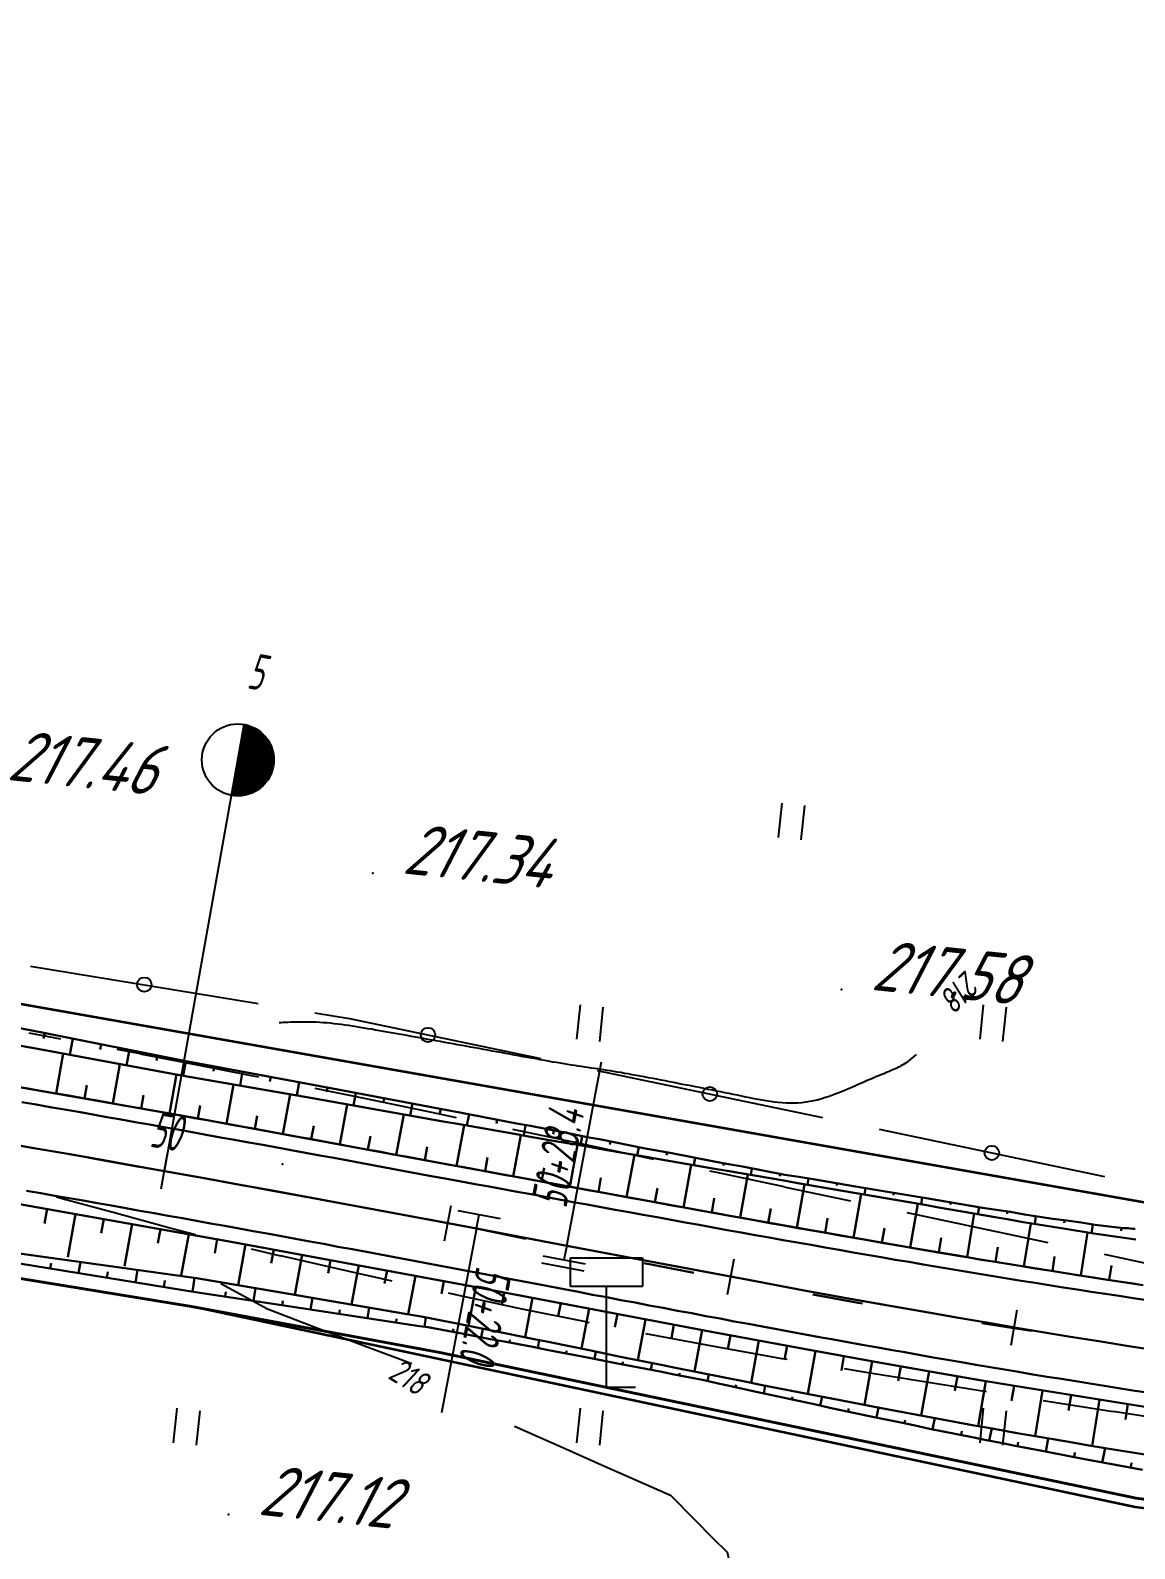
# Model space of a CAD drawing. Header units: millimetres. Extents: x -698 to 8131, y -704 to 4503.
# Drawn here: x 3812 to 3888.7, y 2515.5 to 2620.9 of the extents above; entities that cross this region are included whole.
import ezdxf

# ---------------------------------------------------------------- set-up
doc = ezdxf.new("R2010")
doc.units = ezdxf.units.MM
doc.linetypes.add('CONTI', pattern=[0])
doc.linetypes.add('STROT', pattern=[1.7, 0.5, -1.2])
for name, color, linetype, lineweight in [('10', 1, 'Continuous', 35), ('КОПИЯ_ОСЬ_13_ОТКОСЫ', 7, 'Continuous', 30), ('ОСЬ_ВЕРХ_ПОКРЫТИЯ_ГРАНИЦЫ_ПОЛОС', 7, 'Continuous', 30), ('ОСЬ_ВЕРХ_ПОКРЫТИЯ_ОСЬ', 1, 'Continuous', 30)]:
    doc.layers.add(name, color=color, linetype=linetype, lineweight=lineweight)
for name, color, linetype in [('_Ростелеком', 6, 'Continuous'), ('GOR_BDEFAULT', 212, 'CONTI'), ('PI_OTDEFAULT', 172, 'CONTI'), ('PI_TTDEFAULT', 5, 'CONTI'), ('PLN_O', 7, 'CONTI'), ('SIT_LDEFAULT', 7, 'CONTI'), ('ZAPSKDEFAULT', 7, 'CONTI'), ('ОСЬ_ВЕРХ_ПОКРЫТИЯ_КИЛОМЕТЫ', 1, 'Continuous'), ('ОСЬ_ВЕРХ_ПОКРЫТИЯ_ПИКЕТЫ', 1, 'Continuous'), ('ОСЬ_ВЕРХ_ПОКРЫТИЯ_РАЗБИВКА_КРИВ', 1, 'Continuous'), ('разметка', 7, 'Continuous')]:
    doc.layers.add(name, color=color, linetype=linetype)
doc.styles.add('eskd', font='isocpeui.ttf', dxfattribs={"width": 1.2})
doc.styles.add('SHRFT', font='isocpeui.ttf', dxfattribs={"width": 3.5})
doc.styles.get("Standard").update_dxf_attribs({"font": 'isocpeui.ttf'})
doc.styles.add('STYLE1', font='isocpeui.ttf', dxfattribs={"width": 0.9})
doc.linetypes.add('кабель_связи_проект.', pattern='A,10,-1,["/",STYLE1,S=3,R=0,X=0,Y=-1.5],-4.1', length=15.1)

# ---------------------------------------------------------------- blocks, each defined once
blk = doc.blocks.new('BL_2011')
at = {"color": 0}
for p, q in [((0, 0), (0, 2.4)), ((1.6, 0), (1.6, 2.4))]:
    blk.add_line(p, q, dxfattribs=at)
blk = doc.blocks.new('BL_13')
at = {"color": 0}
for p, q in [((-2.5, 7), (-2.5, 9)), ((-2.5, 9), (2.5, 9)), ((2.5, 9), (2.5, 7)), ((0, 7), (-2.5, 7)), ((0, 0), (0, 7)), ((2.5, 7), (0, 7)), ((2, 0), (0, 0))]:
    blk.add_line(p, q, dxfattribs=at)

msp = doc.modelspace()

# ---------------------------------------------------------------- linework, layer by layer
at = {"layer": '10'}
for points in [[(3719.52, 2565.64), (3757.02, 2562), (3768.05, 2560.93), (3906.64, 2536.46), (3907.93, 2542.17), (3924.55, 2539.4), (3961.58, 2536.25), (3988.52, 2538.51), (4011.59, 2545.34), (4034.03, 2553.95), (4038.15, 2548.69), (4045.22, 2551.48), (4086.71, 2567.83), (4085.43, 2572.11), (4101.4, 2576.47)], [(4190.65, 2564.99), (4147.2, 2561.67), (4102.23, 2551.87), (4062.48, 2538.24), (4021.89, 2523.35), (4003.54, 2517.54), (3977.37, 2512.34), (3954.52, 2511.27), (3935.6, 2512.54), (3888.7, 2518.36), (3823.18, 2532.27), (3780.85, 2539.2), (3742.66, 2545.46), (3674.27, 2552.24)]]:
    msp.add_lwpolyline(points, dxfattribs=at)
at = {"layer": '_Ростелеком', "linetype": 'кабель_связи_проект.', "lineweight": 40, "ltscale": 0.25}
msp.add_lwpolyline([(3702.25, 2549.47), (3742.66, 2545.46), (3798.83, 2536.26), (3823.18, 2532.27), (3840.42, 2529.09), (3888.76, 2518.98), (3935.31, 2512.58), (3954.68, 2512.02), (4003.27, 2518.61), (4038.55, 2530.23), (4032.5, 2550.96)], dxfattribs=at)
at = {"layer": 'GOR_BDEFAULT', "color": 212, "elevation": 218, "flags": 128}
for points in [[(3873.49, 2549.76), (3873.34, 2549.63), (3873.19, 2549.51), (3873.06, 2549.39), (3872.93, 2549.3), (3872.8, 2549.2), (3872.68, 2549.12), (3872.56, 2549.05), (3872.44, 2548.98), (3872.33, 2548.92), (3872.21, 2548.86), (3872.1, 2548.81), (3871.98, 2548.76), (3871.87, 2548.7), (3871.75, 2548.65), (3871.63, 2548.6), (3871.5, 2548.55), (3871.37, 2548.5), (3871.24, 2548.44), (3871.1, 2548.38), (3870.96, 2548.32), (3870.81, 2548.26), (3870.66, 2548.19), (3870.5, 2548.13), (3870.34, 2548.06), (3870.17, 2547.98), (3869.99, 2547.91), (3869.81, 2547.83), (3869.62, 2547.75), (3869.43, 2547.66), (3869.23, 2547.58), (3869.02, 2547.49), (3868.8, 2547.39), (3868.58, 2547.3), (3868.35, 2547.2), (3868.12, 2547.11), (3867.88, 2547.02), (3867.64, 2546.93), (3867.39, 2546.84), (3867.14, 2546.76), (3866.88, 2546.68), (3866.62, 2546.61), (3866.36, 2546.55), (3866.1, 2546.5), (3865.83, 2546.46), (3865.56, 2546.42), (3865.29, 2546.4), (3865.02, 2546.39), (3864.75, 2546.39), (3864.48, 2546.4), (3864.2, 2546.41), (3863.92, 2546.44), (3863.65, 2546.47), (3863.37, 2546.51), (3863.09, 2546.55), (3862.81, 2546.6), (3862.52, 2546.65), (3862.24, 2546.7), (3861.95, 2546.76), (3861.67, 2546.82), (3861.38, 2546.88), (3861.09, 2546.94), (3860.8, 2547), (3860.51, 2547.06), (3860.22, 2547.11), (3859.93, 2547.17), (3859.64, 2547.23), (3859.35, 2547.29), (3859.05, 2547.35), (3858.76, 2547.41), (3858.46, 2547.47), (3858.17, 2547.53), (3857.87, 2547.59), (3857.57, 2547.65), (3857.28, 2547.7), (3856.98, 2547.76), (3856.68, 2547.82), (3856.38, 2547.88), (3856.08, 2547.94), (3855.79, 2548), (3855.49, 2548.05), (3855.2, 2548.11), (3854.91, 2548.16), (3854.62, 2548.22), (3854.34, 2548.27), (3854.06, 2548.32), (3853.78, 2548.37), (3853.51, 2548.42), (3853.25, 2548.46), (3852.99, 2548.51), (3852.74, 2548.55), (3852.5, 2548.59), (3852.27, 2548.63), (3852.03, 2548.66), (3851.81, 2548.7), (3851.59, 2548.73), (3851.36, 2548.77), (3851.15, 2548.8), (3850.93, 2548.83), (3850.71, 2548.86), (3850.48, 2548.9), (3850.26, 2548.93), (3850.03, 2548.96), (3849.8, 2549), (3849.56, 2549.04), (3849.31, 2549.08), (3849.06, 2549.12), (3848.8, 2549.16), (3848.53, 2549.21), (3848.25, 2549.25), (3847.97, 2549.3), (3847.69, 2549.35), (3847.4, 2549.4), (3847.1, 2549.46), (3846.8, 2549.51), (3846.5, 2549.57), (3846.2, 2549.62), (3845.89, 2549.68), (3845.59, 2549.73), (3845.28, 2549.79), (3844.98, 2549.84), (3844.67, 2549.9), (3844.36, 2549.96), (3844.06, 2550.01), (3843.75, 2550.07), (3843.45, 2550.12), (3843.15, 2550.18), (3842.85, 2550.23), (3842.55, 2550.29), (3842.25, 2550.34), (3841.95, 2550.4), (3841.65, 2550.45), (3841.35, 2550.51), (3841.05, 2550.56), (3840.76, 2550.61), (3840.47, 2550.67), (3840.17, 2550.72), (3839.88, 2550.77), (3839.59, 2550.82), (3839.3, 2550.87), (3839.02, 2550.93), (3838.73, 2550.98), (3838.45, 2551.03), (3838.16, 2551.08), (3837.88, 2551.13), (3837.6, 2551.18), (3837.32, 2551.23), (3837.05, 2551.28), (3836.77, 2551.33), (3836.5, 2551.37), (3836.23, 2551.42), (3835.96, 2551.47), (3835.69, 2551.52), (3835.42, 2551.56), (3835.15, 2551.61), (3834.89, 2551.65), (3834.63, 2551.7), (3834.37, 2551.74), (3834.11, 2551.78), (3833.85, 2551.81), (3833.59, 2551.85), (3833.34, 2551.88), (3833.08, 2551.91), (3832.83, 2551.94), (3832.58, 2551.96), (3832.33, 2551.98), (3832.08, 2551.99), (3831.83, 2552.01), (3831.59, 2552.01), (3831.35, 2552.02), (3831.12, 2552.02), (3830.89, 2552.02), (3830.67, 2552.02), (3830.45, 2552.02), (3830.25, 2552.01), (3830.06, 2552.01), (3829.87, 2552), (3829.7, 2552), (3829.54, 2551.99), (3829.4, 2551.98), (3829.27, 2551.98)], [(3838.49, 2528.29), (3835.25, 2529.5), (3831.89, 2530.78), (3828.46, 2532.09), (3825.21, 2533.85)], [(3861.63, 2509.81), (3860.39, 2515.2), (3859.41, 2516.18), (3858.1, 2517.5), (3856.49, 2519.14), (3854.34, 2520.08), (3851.85, 2521.17), (3848.96, 2522.46), (3845.61, 2523.95)]]:
    msp.add_lwpolyline(points, dxfattribs=at)
at = {"layer": 'PI_TTDEFAULT', "color": 5}
for p in [(3835.78, 2562.36, 217.34), (3868.31, 2554.28, 217.58), (3829.51, 2542.15, 218.25), (3825.76, 2517.85, 217.12)]:
    msp.add_point(p, dxfattribs=at)
at = {"layer": 'PLN_O'}
for p, q in [((3812.01, 2555.91), (3827.8, 2553.32)), ((3831.74, 2552.67), (3834.16, 2552.27)), ((3834.16, 2552.27), (3847.43, 2549.5)), ((3851.34, 2548.67), (3867, 2545.4)), ((3870.92, 2544.58), (3886.58, 2541.31))]:
    msp.add_line(p, q, dxfattribs=at)
for centre in [(3819.9, 2554.62), (3839.6, 2551.13), (3859.17, 2547.03), (3878.75, 2542.94)]:
    msp.add_circle(centre, 0.5, dxfattribs=at)
at = {"layer": 'SIT_LDEFAULT', "color": 7}
for p, q in [((3814.1, 2550.84), (3811.92, 2551.25)), ((3819.64, 2549.81), (3818.03, 2550.11)), ((3823.49, 2549.05), (3819.64, 2549.8)), ((3827.35, 2548.3), (3823.49, 2549.05)), ((3827.85, 2548.19), (3827.35, 2548.29)), ((3835.31, 2546.69), (3831.77, 2547.41)), ((3839.86, 2545.75), (3835.31, 2546.69)), ((3841.57, 2545.38), (3839.86, 2545.74)), ((3849.7, 2543.68), (3845.48, 2544.57)), ((3854.74, 2542.61), (3849.7, 2543.68)), ((3855.27, 2542.49), (3854.74, 2542.6)), ((3859.66, 2541.57), (3859.18, 2541.67)), ((3864.34, 2540.58), (3859.66, 2541.57)), ((3813.8, 2539.89), (3814.21, 2539.78)), ((3814.21, 2539.78), (3817.99, 2538.75)), ((3868.97, 2539.6), (3864.34, 2540.57)), ((3817.99, 2538.75), (3821.77, 2537.72)), ((3874.52, 2538.43), (3872.88, 2538.78)), ((3821.77, 2537.72), (3823.46, 2537.28)), ((3879.96, 2537.28), (3874.52, 2538.43)), ((3882.67, 2536.7), (3879.96, 2537.27)), ((3827.33, 2536.29), (3829.36, 2535.8)), ((3829.36, 2535.81), (3833.29, 2534.91)), ((3889.79, 2535.2), (3886.58, 2535.88)), ((3833.29, 2534.91), (3837.08, 2534.07)), ((3840.99, 2533.22), (3841.72, 2533.06)), ((3841.72, 2533.06), (3846.11, 2532.13)), ((3846.11, 2532.13), (3850.54, 2531.23)), ((3850.54, 2531.23), (3850.78, 2531.18)), ((3854.7, 2530.41), (3854.95, 2530.36)), ((3854.95, 2530.36), (3859.3, 2529.55)), ((3859.3, 2529.54), (3864.17, 2528.68)), ((3864.17, 2528.68), (3864.55, 2528.62)), ((3868.5, 2527.97), (3869.87, 2527.74)), ((3869.87, 2527.74), (3875.93, 2526.77)), ((3875.93, 2526.77), (3878.37, 2526.39)), ((3882.32, 2525.76), (3887.18, 2525)), ((3887.18, 2525.01), (3891.41, 2524.36))]:
    msp.add_line(p, q, dxfattribs=at)
at = {"layer": 'КОПИЯ_ОСЬ_13_ОТКОСЫ'}
for p, q in [((3815.34, 2534.59), (3815.47, 2535.37)), ((3813.37, 2534.91), (3813.43, 2535.28)), ((3817.31, 2534.27), (3817.38, 2534.68)), ((3819.29, 2533.95), (3819.43, 2534.82)), ((3821.26, 2533.63), (3821.34, 2534.08)), ((3823.24, 2533.3), (3823.39, 2534.27))]:
    msp.add_line(p, q, dxfattribs=at)
for points in [[(3802.96, 2553.2), (3812.82, 2551.29), (3822.66, 2549.34), (3831.74, 2547.65), (3840.82, 2545.93), (3841.8, 2545.75), (3845.74, 2544.99), (3846.72, 2544.81), (3849.67, 2544.23), (3850.65, 2544.04), (3851.63, 2543.86), (3854.57, 2543.28), (3856.54, 2542.92), (3859.47, 2542.34), (3860.46, 2542.17), (3861.44, 2541.99), (3864.37, 2541.42), (3865.36, 2541.28), (3866.34, 2541.12), (3869.28, 2540.61), (3870.26, 2540.45), (3873.2, 2539.95), (3874.18, 2539.8), (3878.09, 2539.14), (3879.07, 2539), (3880.05, 2538.84), (3881.02, 2538.67), (3881.61, 2538.57), (3882.98, 2538.37), (3883.96, 2538.24), (3884.94, 2538.11), (3885.92, 2537.96), (3886.9, 2537.84), (3887.88, 2537.72), (3888.04, 2537.71), (3888.21, 2537.71), (3888.37, 2537.69), (3888.54, 2537.68), (3888.7, 2537.66)], [(3802.74, 2551.89), (3812.62, 2550.13), (3822.48, 2548.32), (3831.58, 2546.74), (3840.66, 2545.11), (3841.65, 2544.95), (3845.6, 2544.26), (3846.59, 2544.09), (3848.56, 2543.74), (3850.53, 2543.4), (3851.51, 2543.23), (3854.47, 2542.71), (3856.43, 2542.37), (3859.38, 2541.86), (3860.37, 2541.69), (3864.3, 2541.02), (3865.28, 2540.85), (3869.2, 2540.17), (3874.09, 2539.33), (3875.07, 2539.15), (3878.98, 2538.49), (3879.96, 2538.31), (3880.93, 2538.14), (3881.52, 2538.04), (3883.87, 2537.67), (3885.82, 2537.34), (3888.26, 2537), (3888.75, 2536.93)], [(3802.74, 2551.89), (3812.62, 2550.13), (3822.48, 2548.32), (3831.58, 2546.74), (3840.66, 2545.11), (3841.65, 2544.95), (3845.6, 2544.26), (3846.59, 2544.09), (3848.56, 2543.74), (3850.53, 2543.4), (3851.51, 2543.23), (3854.47, 2542.71), (3856.43, 2542.37), (3859.38, 2541.86), (3860.37, 2541.69), (3864.3, 2541.02), (3865.28, 2540.85), (3869.2, 2540.17), (3874.09, 2539.33), (3875.07, 2539.15), (3878.98, 2538.49), (3879.96, 2538.31), (3880.93, 2538.14), (3881.52, 2538.04), (3883.87, 2537.67), (3885.82, 2537.34), (3888.26, 2537), (3888.75, 2536.93)], [(3812.99, 2551.26), (3812.91, 2550.87)], [(3711.85, 2550.74), (3711.85, 2550.74), (3742.85, 2546.85), (3799.06, 2537.64), (3823.52, 2534.25), (3823.52, 2534.25)], [(3814.95, 2550.88), (3814.73, 2549.75)], [(3816.91, 2550.49), (3816.84, 2550.11)], [(3818.87, 2550.1), (3818.66, 2549.03)], [(3813.78, 2547.07), (3814.27, 2549.83)], [(3817.72, 2546.37), (3818.21, 2549.11)], [(3820.83, 2549.71), (3820.76, 2549.35)], [(3822.79, 2549.31), (3822.61, 2548.3)], [(3720.41, 2548.67), (3742.79, 2546.46), (3798.99, 2537.25), (3823.46, 2533.27), (3823.46, 2533.27)], [(3807.12, 2548.22), (3823.64, 2545.32), (3840.13, 2542.29), (3860.3, 2538.62), (3866.19, 2537.57), (3871.59, 2536.62), (3875.03, 2536.04), (3877.97, 2535.55), (3882.14, 2534.87), (3886.32, 2534.21), (3889.26, 2533.77)], [(3821.66, 2545.67), (3822.15, 2548.39)], [(3824.76, 2548.95), (3824.7, 2548.62)], [(3826.73, 2548.59), (3826.55, 2547.62)], [(3828.69, 2548.22), (3828.63, 2547.9)], [(3815.75, 2546.72), (3815.92, 2547.64)], [(3819.69, 2546.02), (3819.85, 2546.94)], [(3825.6, 2544.97), (3826.09, 2547.7)], [(3829.53, 2544.25), (3830.04, 2547.01)], [(3830.66, 2547.86), (3830.49, 2546.93)], [(3832.63, 2547.49), (3832.57, 2547.18)], [(3834.59, 2547.12), (3834.42, 2546.23)], [(3823.63, 2545.32), (3823.79, 2546.23)], [(3833.47, 2543.53), (3833.98, 2546.31)], [(3836.56, 2546.74), (3836.5, 2546.45)], [(3838.52, 2546.37), (3838.36, 2545.53)], [(3840.49, 2545.99), (3840.43, 2545.71)], [(3827.57, 2544.61), (3827.73, 2545.52)], [(3837.4, 2542.8), (3837.92, 2545.61)], [(3841.59, 2542.03), (3842.11, 2544.87)], [(3842.45, 2545.63), (3842.3, 2544.84)], [(3844.41, 2545.24), (3844.36, 2544.98)], [(3846.38, 2544.87), (3846.25, 2544.15)], [(3831.5, 2543.89), (3831.67, 2544.81)], [(3835.43, 2543.17), (3835.61, 2544.1)], [(3845.52, 2541.31), (3846.05, 2544.18)], [(3848.34, 2544.49), (3848.3, 2544.25)], [(3850.31, 2544.11), (3850.18, 2543.46)], [(3839.37, 2542.43), (3839.54, 2543.37)], [(3849.46, 2540.59), (3849.99, 2543.49)], [(3852.27, 2543.74), (3852.23, 2543.52)], [(3853.39, 2539.88), (3853.93, 2542.8)], [(3854.23, 2543.35), (3854.12, 2542.77)], [(3856.2, 2542.98), (3856.16, 2542.79)], [(3843.56, 2541.67), (3843.73, 2542.62)], [(3847.49, 2540.95), (3847.67, 2541.91)], [(3857.33, 2539.16), (3857.87, 2542.12)], [(3858.16, 2542.6), (3858.06, 2542.09)], [(3860.13, 2542.23), (3860.1, 2542.06)], [(3862.09, 2541.86), (3862.01, 2541.41)], [(3851.43, 2540.23), (3851.6, 2541.2)], [(3861.27, 2538.45), (3861.8, 2541.45)], [(3864.06, 2541.48), (3864.03, 2541.33)], [(3865.2, 2537.74), (3865.74, 2540.77)], [(3866.03, 2541.17), (3865.96, 2540.73)], [(3868, 2540.83), (3867.98, 2540.69)], [(3809.27, 2539.73), (3825.94, 2536.78), (3842.58, 2533.69), (3859.29, 2530.53), (3865.7, 2529.34), (3870.64, 2528.45), (3874.59, 2527.75), (3878.06, 2527.15), (3881.03, 2526.65), (3885.2, 2525.98), (3889.37, 2525.32)], [(3855.36, 2539.52), (3855.54, 2540.49)], [(3859.3, 2538.8), (3859.48, 2539.79)], [(3869.14, 2537.05), (3869.67, 2540.09)], [(3869.98, 2540.5), (3869.9, 2540.05)], [(3871.95, 2540.16), (3871.92, 2540.01)], [(3873.92, 2539.84), (3873.85, 2539.37)], [(3813.15, 2539.06), (3812.97, 2538.03)], [(3815.12, 2538.71), (3814.59, 2535.7)], [(3863.23, 2538.09), (3863.41, 2539.09)], [(3873.08, 2536.37), (3873.6, 2539.41)], [(3875.89, 2539.51), (3875.87, 2539.36)], [(3877.03, 2535.7), (3877.53, 2538.73)], [(3877.87, 2539.18), (3877.78, 2538.69)], [(3879.84, 2538.87), (3879.82, 2538.71)], [(3881.81, 2538.54), (3881.73, 2538.01)], [(3817.09, 2538.36), (3816.91, 2537.36)], [(3819.05, 2538.01), (3818.53, 2535.07)], [(3821.02, 2537.66), (3820.85, 2536.68)], [(3867.17, 2537.39), (3867.35, 2538.4)], [(3871.11, 2536.71), (3871.29, 2537.72)], [(3880.98, 2535.06), (3881.46, 2538.05)], [(3883.79, 2538.26), (3883.77, 2538.08)], [(3885.77, 2537.98), (3885.68, 2537.37)], [(3887.76, 2537.73), (3887.73, 2537.53)], [(3822.99, 2537.31), (3822.47, 2534.43)], [(3824.96, 2536.95), (3824.79, 2535.99)], [(3826.93, 2536.6), (3826.41, 2533.77)], [(3875.06, 2536.03), (3875.23, 2537.05)], [(3879, 2535.38), (3879.17, 2536.39)], [(3884.93, 2534.43), (3885.39, 2537.42)], [(3828.9, 2536.24), (3828.72, 2535.29)], [(3830.86, 2535.88), (3830.35, 2533.1)], [(3832.83, 2535.51), (3832.66, 2534.59)], [(3882.95, 2534.74), (3883.11, 2535.74)], [(3834.8, 2535.15), (3834.29, 2532.43)], [(3836.76, 2534.78), (3836.59, 2533.88)], [(3838.73, 2534.42), (3838.23, 2531.74)], [(3886.9, 2534.13), (3887.05, 2535.12)], [(3823.46, 2533.27), (3829.45, 2532.38), (3839.01, 2530.92), (3839.6, 2530.84), (3841.96, 2530.4), (3843.92, 2530.02), (3844.9, 2529.84), (3845.89, 2529.66), (3846.87, 2529.48), (3847.85, 2529.28), (3848.83, 2529.09), (3849.82, 2528.9), (3850.8, 2528.72), (3852.76, 2528.33), (3853.75, 2528.14), (3854.73, 2527.95), (3855.72, 2527.76), (3856.7, 2527.56), (3858.67, 2527.19), (3859.26, 2527.06), (3859.65, 2526.97), (3860.63, 2526.76), (3862.59, 2526.32), (3863.58, 2526.11), (3864.56, 2525.89), (3866.53, 2525.47), (3867.51, 2525.25), (3870.47, 2524.63), (3872.44, 2524.22), (3873.43, 2524.01), (3874.42, 2523.8), (3877.39, 2523.21), (3878.38, 2523.01), (3879.37, 2522.81), (3880.36, 2522.61), (3882.35, 2522.23), (3884.34, 2521.85), (3885.33, 2521.66), (3887.33, 2521.29), (3888.21, 2521.13), (3889.21, 2520.95)], [(3823.52, 2534.25), (3829.12, 2533.31), (3838.15, 2531.76), (3839.13, 2531.58), (3839.72, 2531.47), (3842.07, 2531), (3844.03, 2530.61), (3846.97, 2530.02), (3847.95, 2529.82), (3850.9, 2529.23), (3852.86, 2528.82), (3855.8, 2528.23), (3856.79, 2528.03), (3861.71, 2527.05), (3862.69, 2526.85), (3866.64, 2526.08), (3867.62, 2525.89), (3871.08, 2525.23), (3872.57, 2524.95), (3873.56, 2524.76), (3874.55, 2524.57), (3877.53, 2524.03), (3878.52, 2523.86), (3879.51, 2523.67), (3880.51, 2523.5), (3883, 2523.07), (3884.49, 2522.81), (3885.49, 2522.64), (3887.48, 2522.31), (3888.37, 2522.16), (3889.37, 2522)], [(3823.52, 2534.25), (3829.12, 2533.31), (3838.15, 2531.76), (3839.13, 2531.58), (3839.72, 2531.47), (3842.07, 2531), (3844.03, 2530.61), (3846.97, 2530.02), (3847.95, 2529.82), (3850.9, 2529.23), (3852.86, 2528.82), (3855.8, 2528.23), (3856.79, 2528.03), (3861.71, 2527.05), (3862.69, 2526.85), (3866.64, 2526.08), (3867.62, 2525.89), (3871.08, 2525.23), (3872.57, 2524.95), (3873.56, 2524.76), (3874.55, 2524.57), (3877.53, 2524.03), (3878.52, 2523.86), (3879.51, 2523.67), (3880.51, 2523.5), (3883, 2523.07), (3884.49, 2522.81), (3885.49, 2522.64), (3887.48, 2522.31), (3888.37, 2522.16), (3889.37, 2522)], [(3825.52, 2532.97), (3825.56, 2533.29)], [(3827.49, 2532.67), (3827.63, 2533.56)], [(3840.69, 2534.05), (3840.53, 2533.15)], [(3842.92, 2533.62), (3842.41, 2530.93)], [(3844.89, 2533.25), (3844.72, 2532.36)], [(3829.47, 2532.38), (3829.52, 2532.67)], [(3831.45, 2532.08), (3831.57, 2532.89)], [(3835.4, 2531.48), (3835.52, 2532.21)], [(3846.85, 2532.88), (3846.34, 2530.15)], [(3848.82, 2532.51), (3848.65, 2531.6)], [(3833.43, 2531.78), (3833.47, 2532.05)], [(3837.38, 2531.17), (3837.42, 2531.42)], [(3839.36, 2530.87), (3839.45, 2531.52)], [(3850.78, 2532.14), (3850.26, 2529.36)], [(3852.75, 2531.77), (3852.57, 2530.84)], [(3854.71, 2531.39), (3854.18, 2528.56)], [(3841.33, 2530.52), (3841.37, 2530.73)], [(3843.29, 2530.15), (3843.41, 2530.73)], [(3856.68, 2531.02), (3856.5, 2530.08)], [(3858.64, 2530.65), (3858.1, 2527.77)], [(3860.61, 2530.29), (3860.43, 2529.32)], [(3845.26, 2529.78), (3845.29, 2529.97)], [(3847.22, 2529.4), (3847.33, 2529.95)], [(3849.19, 2529.02), (3849.22, 2529.2)], [(3851.15, 2528.65), (3851.25, 2529.16)], [(3862.58, 2529.92), (3862.03, 2526.98)], [(3864.54, 2529.56), (3864.36, 2528.58)], [(3866.51, 2529.2), (3865.97, 2526.21)], [(3853.11, 2528.26), (3853.14, 2528.43)], [(3855.08, 2527.88), (3855.17, 2528.36)], [(3868.48, 2528.84), (3868.3, 2527.85)], [(3870.45, 2528.48), (3869.9, 2525.45)], [(3872.42, 2528.14), (3872.24, 2527.13)], [(3857.04, 2527.5), (3857.07, 2527.66)], [(3859, 2527.11), (3859.1, 2527.57)], [(3874.39, 2527.79), (3873.84, 2524.71)], [(3876.36, 2527.45), (3876.18, 2526.42)], [(3878.33, 2527.11), (3877.8, 2523.98)], [(3860.95, 2526.68), (3860.99, 2526.84)], [(3862.91, 2526.25), (3863.02, 2526.79)], [(3864.86, 2525.83), (3864.9, 2526.01)], [(3866.82, 2525.41), (3866.96, 2526.02)], [(3880.3, 2526.78), (3880.12, 2525.74)], [(3882.27, 2526.45), (3881.75, 2523.28)], [(3884.25, 2526.13), (3884.08, 2525.07)], [(3868.77, 2524.99), (3868.82, 2525.19)], [(3870.73, 2524.57), (3870.87, 2525.27)], [(3886.22, 2525.81), (3885.71, 2522.6)], [(3888.2, 2525.5), (3888.03, 2524.43)], [(3872.69, 2524.17), (3872.74, 2524.4)], [(3874.64, 2523.76), (3874.8, 2524.53)], [(3878.57, 2522.97), (3878.74, 2523.81)], [(3876.61, 2523.36), (3876.66, 2523.62)], [(3880.53, 2522.58), (3880.58, 2522.86)], [(3882.49, 2522.2), (3882.67, 2523.12)], [(3884.46, 2521.83), (3884.52, 2522.14)], [(3886.42, 2521.45), (3886.61, 2522.45)], [(3888.39, 2521.1), (3888.45, 2521.43)]]:
    msp.add_lwpolyline(points, dxfattribs=at)
at = {"layer": 'ОСЬ_ВЕРХ_ПОКРЫТИЯ_ГРАНИЦЫ_ПОЛОС', "linetype": 'Continuous'}
for points in [[(3811.57, 2547.45), (3812.56, 2547.28), (3813.54, 2547.11), (3814.53, 2546.94), (3815.51, 2546.76), (3816.5, 2546.59), (3817.49, 2546.42), (3818.47, 2546.24), (3819.46, 2546.07), (3820.44, 2545.89), (3821.43, 2545.72), (3822.41, 2545.54), (3823.4, 2545.36), (3824.38, 2545.19), (3825.37, 2545.01), (3826.35, 2544.83), (3827.34, 2544.65), (3828.32, 2544.47), (3829.31, 2544.29), (3830.29, 2544.11), (3831.28, 2543.93), (3832.26, 2543.75), (3833.24, 2543.57), (3834.23, 2543.39), (3835.21, 2543.21), (3836.2, 2543.03), (3837.18, 2542.84), (3838.17, 2542.66), (3839.15, 2542.48), (3840.13, 2542.29), (3841.11, 2542.11), (3842.08, 2541.94), (3843.06, 2541.76), (3844.03, 2541.58), (3845, 2541.4), (3845.98, 2541.23), (3846.95, 2541.05), (3847.92, 2540.87), (3848.9, 2540.69), (3849.87, 2540.52), (3850.84, 2540.34), (3851.81, 2540.16), (3852.79, 2539.98), (3853.76, 2539.81), (3854.73, 2539.63), (3855.7, 2539.45), (3856.68, 2539.27), (3857.65, 2539.1), (3858.62, 2538.92), (3859.59, 2538.75), (3860.56, 2538.57), (3861.53, 2538.4), (3862.51, 2538.22), (3863.48, 2538.05), (3864.45, 2537.88), (3865.42, 2537.7), (3866.39, 2537.53), (3867.36, 2537.36), (3868.33, 2537.19), (3869.3, 2537.02), (3870.28, 2536.85), (3871.25, 2536.68), (3872.22, 2536.52), (3873.19, 2536.35), (3874.16, 2536.18), (3875.13, 2536.02), (3876.1, 2535.86), (3877.07, 2535.7), (3878.04, 2535.53), (3879.01, 2535.37), (3879.98, 2535.22), (3880.96, 2535.06), (3881.93, 2534.9), (3882.9, 2534.75), (3883.87, 2534.59), (3884.84, 2534.44), (3885.81, 2534.29), (3886.78, 2534.14), (3887.75, 2534), (3888.72, 2533.85)], [(3889.54, 2532.72), (3888.57, 2532.86), (3887.6, 2533.01), (3886.62, 2533.16), (3885.65, 2533.31), (3884.68, 2533.46), (3883.71, 2533.61), (3882.73, 2533.76), (3881.76, 2533.92), (3880.79, 2534.07), (3879.82, 2534.23), (3878.85, 2534.39), (3877.87, 2534.55), (3876.9, 2534.71), (3875.93, 2534.87), (3874.96, 2535.04), (3873.99, 2535.2), (3873.01, 2535.37), (3872.04, 2535.53), (3871.07, 2535.7), (3870.1, 2535.87), (3869.13, 2536.04), (3868.15, 2536.21), (3867.18, 2536.38), (3866.21, 2536.55), (3865.24, 2536.72), (3864.27, 2536.89), (3863.3, 2537.07), (3862.32, 2537.24), (3861.35, 2537.41), (3860.38, 2537.59), (3859.41, 2537.76), (3858.44, 2537.94), (3857.46, 2538.12), (3856.49, 2538.29), (3855.52, 2538.47), (3854.55, 2538.65), (3853.57, 2538.82), (3852.6, 2539), (3851.63, 2539.18), (3850.66, 2539.36), (3849.68, 2539.53), (3848.71, 2539.71), (3847.74, 2539.89), (3846.76, 2540.07), (3845.79, 2540.24), (3844.82, 2540.42), (3843.85, 2540.6), (3842.87, 2540.78), (3841.9, 2540.95), (3840.92, 2541.13), (3839.95, 2541.31), (3838.96, 2541.49), (3837.98, 2541.68), (3837, 2541.86), (3836.01, 2542.04), (3835.03, 2542.23), (3834.05, 2542.41), (3833.06, 2542.59), (3832.08, 2542.77), (3831.1, 2542.95), (3830.11, 2543.13), (3829.13, 2543.31), (3828.14, 2543.49), (3827.16, 2543.67), (3826.17, 2543.85), (3825.19, 2544.02), (3824.21, 2544.2), (3823.22, 2544.38), (3822.24, 2544.56), (3821.25, 2544.73), (3820.27, 2544.91), (3819.28, 2545.08), (3818.3, 2545.26), (3817.31, 2545.43), (3816.33, 2545.6), (3815.34, 2545.78), (3814.36, 2545.95), (3813.37, 2546.12), (3812.39, 2546.29), (3811.4, 2546.47)], [(3889.54, 2526.31), (3888.54, 2526.46), (3887.55, 2526.62), (3886.56, 2526.77), (3885.56, 2526.93), (3884.57, 2527.09), (3883.58, 2527.25), (3882.59, 2527.41), (3881.6, 2527.57), (3880.61, 2527.74), (3879.62, 2527.9), (3878.63, 2528.07), (3877.64, 2528.24), (3876.65, 2528.41), (3875.66, 2528.58), (3874.67, 2528.75), (3873.69, 2528.93), (3872.7, 2529.1), (3871.71, 2529.27), (3870.72, 2529.45), (3869.74, 2529.63), (3868.75, 2529.81), (3867.76, 2529.98), (3866.78, 2530.16), (3865.79, 2530.34), (3864.8, 2530.52), (3863.82, 2530.71), (3862.83, 2530.89), (3861.85, 2531.07), (3860.86, 2531.25), (3859.88, 2531.44), (3858.9, 2531.62), (3857.91, 2531.81), (3856.93, 2531.99), (3855.94, 2532.18), (3854.96, 2532.36), (3853.98, 2532.55), (3852.99, 2532.73), (3852.01, 2532.92), (3851.03, 2533.1), (3850.05, 2533.29), (3849.06, 2533.48), (3848.08, 2533.66), (3847.1, 2533.85), (3846.12, 2534.04), (3845.13, 2534.22), (3844.15, 2534.41), (3843.17, 2534.59), (3842.19, 2534.78), (3841.21, 2534.97), (3840.22, 2535.15), (3839.24, 2535.34), (3838.26, 2535.52), (3837.28, 2535.7), (3836.3, 2535.89), (3835.32, 2536.07), (3834.34, 2536.25), (3833.35, 2536.43), (3832.37, 2536.62), (3831.39, 2536.8), (3830.41, 2536.98), (3829.43, 2537.16), (3828.44, 2537.34), (3827.46, 2537.52), (3826.48, 2537.69), (3825.5, 2537.87), (3824.51, 2538.05), (3823.53, 2538.23), (3822.55, 2538.4), (3821.57, 2538.58), (3820.58, 2538.76), (3819.6, 2538.93), (3818.62, 2539.11), (3817.63, 2539.28), (3816.65, 2539.45), (3815.67, 2539.63), (3814.68, 2539.8), (3813.7, 2539.97), (3812.72, 2540.15), (3811.73, 2540.32)]]:
    msp.add_lwpolyline(points, dxfattribs=at)
at = {"layer": 'ОСЬ_ВЕРХ_ПОКРЫТИЯ_КИЛОМЕТЫ'}
for p, q in [((3821.3, 2541.68), (3826.84, 2572.68)), ((3826.84, 2572.68), (3825.96, 2567.76)), ((3826.94, 2572.67), (3826.06, 2567.75)), ((3827.03, 2572.64), (3826.16, 2567.74)), ((3827.13, 2572.61), (3826.26, 2567.73)), ((3827.23, 2572.58), (3826.36, 2567.72)), ((3827.32, 2572.55), (3826.46, 2567.72)), ((3827.42, 2572.51), (3826.56, 2567.73)), ((3827.51, 2572.46), (3826.66, 2567.74)), ((3827.6, 2572.41), (3826.77, 2567.75)), ((3827.69, 2572.36), (3826.87, 2567.77)), ((3827.78, 2572.3), (3826.98, 2567.79)), ((3827.88, 2572.24), (3827.09, 2567.82)), ((3827.96, 2572.17), (3827.19, 2567.85)), ((3828.05, 2572.1), (3827.3, 2567.89)), ((3828.14, 2572.02), (3827.41, 2567.94)), ((3828.23, 2571.93), (3827.52, 2567.99)), ((3828.31, 2571.83), (3827.63, 2568.05)), ((3828.39, 2571.73), (3827.75, 2568.12)), ((3828.47, 2571.62), (3827.86, 2568.2)), ((3828.55, 2571.49), (3827.98, 2568.29)), ((3828.63, 2571.35), (3828.1, 2568.4)), ((3828.7, 2571.19), (3828.23, 2568.52)), ((3828.77, 2571.01), (3828.35, 2568.67)), ((3828.83, 2570.78), (3828.49, 2568.85)), ((3828.88, 2570.49), (3828.64, 2569.11)), ((3828.86, 2569.78), (3828.86, 2569.78))]:
    msp.add_line(p, q, dxfattribs=at)
msp.add_circle((3826.4, 2570.22), 2.5, dxfattribs=at)
at = {"layer": 'ОСЬ_ВЕРХ_ПОКРЫТИЯ_ОСЬ'}
msp.add_lwpolyline([(3537.78, 2572.67, -0.036618), (3842.96, 2537.69), (3842.96, 2537.69), (3849.23, 2536.5), (3849.23, 2536.5), (3856.02, 2535.21), (3861.85, 2534.12), (3865.73, 2533.4), (3868.65, 2532.87), (3871.56, 2532.35), (3874.48, 2531.83), (3876.43, 2531.49), (3878.37, 2531.16), (3880.32, 2530.83), (3882.27, 2530.5), (3884.22, 2530.18), (3886.17, 2529.87), (3888.12, 2529.56), (3890.07, 2529.26)], format="xyb", dxfattribs=at)
at = {"layer": 'ОСЬ_ВЕРХ_ПОКРЫТИЯ_ПИКЕТЫ'}
for p, q in [((3821.08, 2540.45), (3821.52, 2542.91)), ((3821.08, 2540.45), (3821.52, 2542.91)), ((3840.74, 2536.84), (3841.2, 2539.29)), ((3860.39, 2533.12), (3860.85, 2535.58)), ((3880.1, 2529.6), (3880.51, 2532.06))]:
    msp.add_line(p, q, dxfattribs=at)
at = {"layer": 'ОСЬ_ВЕРХ_ПОКРЫТИЯ_РАЗБИВКА_КРИВ'}
for p, q in [((3849.23, 2536.5), (3851.65, 2549.27)), ((3841.68, 2538.95), (3844.62, 2538.39)), ((3842.96, 2537.69), (3843.15, 2538.67)), ((3842.96, 2537.69), (3840.54, 2524.91)), ((3849.23, 2536.5), (3849.04, 2535.52)), ((3847.57, 2535.8), (3850.52, 2535.24)), ((3847.48, 2535.3), (3850.42, 2534.75))]:
    msp.add_line(p, q, dxfattribs=at)
at = {"layer": 'разметка', "linetype": 'STROT', "lineweight": 30, "ltscale": 7}
msp.add_lwpolyline([(3406.7, 2578.04), (3537.78, 2572.67, -0.036618), (3842.96, 2537.69, 0.03316), (3928.35, 2525.12, 0.072993), (4015.11, 2533.1, 0.020856), (4064.1, 2547.91, -0.020825), (4113.09, 2562.73, -0.014356), (4129.94, 2566.3, -0.037499), (4219.57, 2573.48), (4284.76, 2575.44, 0.062532), (4334.3, 2581.08, 0.116616), (4374.42, 2603.64, 0.062555), (4404.98, 2643.04, -0.012407), (4435.1, 2687.85, -0.012892), (4450.75, 2708.34, -0.000817), (4471.66, 2733.24, 0.01158), (4492.03, 2758.57, 0.05392), (4507.5, 2786.87, 0.05392)], format="xyb", dxfattribs=at)

# ---------------------------------------------------------------- block references
at = {"layer": '_Ростелеком'}
msp.add_blockref('BL_13', (3852, 2526.67), dxfattribs=at)
at = {"layer": 'ZAPSKDEFAULT', "color": 7, "rotation": 354.0000000000001}
for p in [(3863.93, 2564.83), (3849.93, 2550.83), (3877.93, 2550.83), (3821.93, 2522.83), (3849.93, 2522.83), (3877.93, 2522.83)]:
    msp.add_blockref('BL_2011', p, dxfattribs=at)

# ---------------------------------------------------------------- texts
at = {"layer": 'GOR_BDEFAULT', "color": 212, "style": 'SHRFT', "width": 0.75}
for rotation, p in [(223.2107, (3876.96, 2555.7, 218)), (328.6401, (3836.74, 2527.34, 218))]:
    msp.add_text('218', height=1.722, rotation=rotation, dxfattribs=at).set_placement(p)
at = {"layer": 'PI_OTDEFAULT', "color": 172, "style": 'eskd', "oblique": 10, "width": 0.8}
for s, p in [('217.46', (3810.31, 2568.84)), ('217.34', (3837.77, 2562.35)), ('217.58', (3870.31, 2554.27)), ('217.12', (3827.75, 2517.84))]:
    msp.add_text(s, height=3.5, rotation=354, dxfattribs=at).set_placement(p)
at = {"layer": 'ОСЬ_ВЕРХ_ПОКРЫТИЯ_КИЛОМЕТЫ', "width": 0.6}
msp.add_text('5', height=2.5, rotation=349.8678, dxfattribs=at).set_placement((3826.98, 2575.2))
at = {"layer": 'ОСЬ_ВЕРХ_ПОКРЫТИЯ_ПИКЕТЫ', "width": 0.6}
msp.add_text('50', height=2.5, rotation=349.8678, dxfattribs=at).set_placement((3820.21, 2543.39))
at = {"layer": 'ОСЬ_ВЕРХ_ПОКРЫТИЯ_РАЗБИВКА_КРИВ', "width": 0.6}
for s, rotation, p in [('50+28.4', 79.2667, (3849.2, 2539.05)), ('50+22.0', 259.2667, (3842.99, 2535.14))]:
    msp.add_text(s, height=2.5, rotation=rotation, dxfattribs=at).set_placement(p)

doc.saveas('drawing.dxf')
